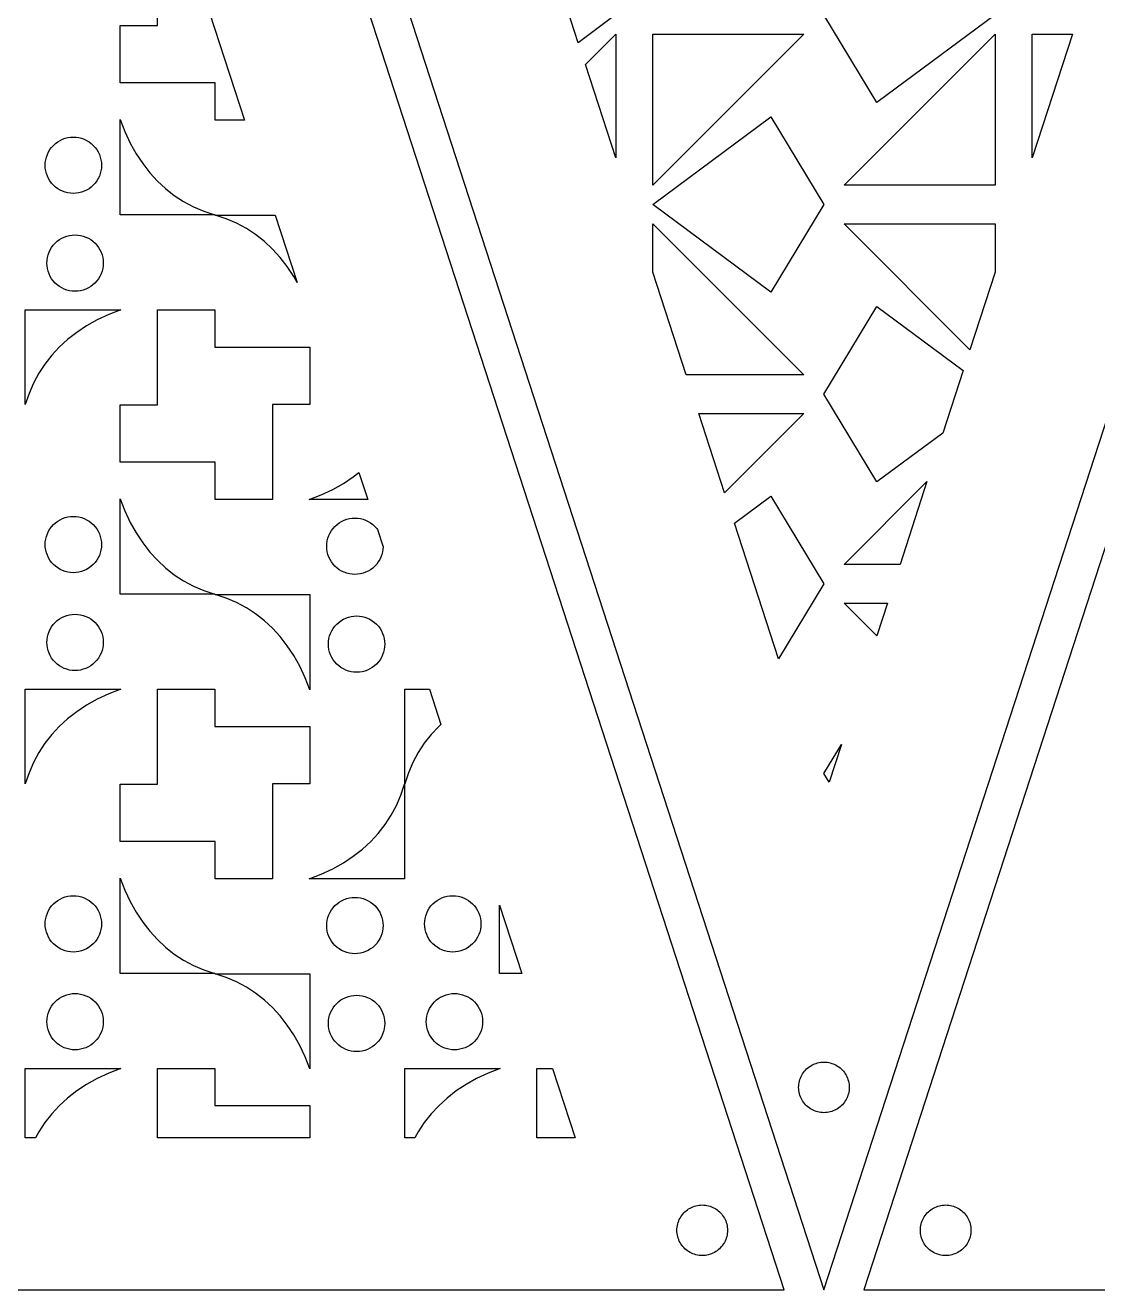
# Model space of a CAD drawing. Header units: metres. Extents: x 20 to 1108, y 20 to 485.
# Drawn here: x 188.2 to 273, y 253.8 to 353.8 of the extents above; entities that cross this region are included whole.
import ezdxf

# ---------------------------------------------------------------- set-up
doc = ezdxf.new("R2010")
doc.units = ezdxf.units.M

msp = doc.modelspace()

# ---------------------------------------------------------------- linework, layer by layer
for p, q in [((248.154, 253.826), (173.154, 484.652)), ((176.309, 484.652), (251.309, 253.826)), ((251.309, 253.826), (326.309, 484.652)), ((329.463, 484.652), (254.463, 253.826)), ((198.598, 353.823), (198.598, 361.323)), ((200.609, 361.323), (205.481, 346.329)), ((231.879, 352.456), (229.999, 358.244)), ((234.839, 354.652), (231.879, 352.456)), ((255.499, 347.722), (251.312, 354.652)), ((264.839, 354.652), (255.499, 347.722)), ((195.657, 349.27), (195.657, 353.823)), ((195.657, 353.823), (198.598, 353.823)), ((232.443, 350.724), (234.841, 353.122)), ((234.841, 353.122), (234.841, 343.342)), ((237.777, 353.127), (249.72, 353.127)), ((249.72, 353.127), (237.777, 341.183)), ((237.777, 341.183), (237.777, 353.127)), ((252.898, 341.178), (264.841, 353.122)), ((264.841, 353.122), (264.841, 341.178)), ((267.777, 353.127), (270.956, 353.127)), ((270.956, 353.127), (267.777, 343.342)), ((267.777, 343.342), (267.777, 353.127)), ((234.841, 343.342), (232.443, 350.724)), ((203.157, 349.27), (195.657, 349.27)), ((203.157, 346.329), (203.157, 349.27)), ((195.657, 338.829), (195.657, 346.369)), ((195.657, 346.369), (196.031, 345.421)), ((205.481, 346.329), (203.157, 346.329)), ((237.779, 339.652), (247.118, 346.583)), ((247.118, 346.583), (251.305, 339.652)), ((196.031, 345.421), (196.455, 344.519)), ((190.103, 344.001), (190.233, 344.177)), ((190.233, 344.177), (190.38, 344.338)), ((190.38, 344.338), (190.541, 344.485)), ((190.541, 344.485), (190.718, 344.615)), ((190.718, 344.615), (190.905, 344.728)), ((190.905, 344.728), (191.103, 344.821)), ((191.103, 344.821), (191.309, 344.896)), ((191.309, 344.896), (191.521, 344.948)), ((191.521, 344.948), (191.736, 344.981)), ((191.736, 344.981), (191.955, 344.99)), ((191.955, 344.99), (192.174, 344.98)), ((192.174, 344.98), (192.39, 344.948)), ((192.39, 344.948), (192.602, 344.896)), ((192.602, 344.896), (192.807, 344.821)), ((192.807, 344.821), (193.005, 344.728)), ((193.005, 344.728), (193.193, 344.615)), ((193.193, 344.615), (193.368, 344.485)), ((193.368, 344.485), (193.53, 344.338)), ((193.53, 344.338), (193.677, 344.177)), ((193.677, 344.177), (193.808, 344.001)), ((196.455, 344.519), (196.924, 343.677)), ((189.738, 342.982), (189.771, 343.198)), ((189.771, 343.198), (189.823, 343.41)), ((189.823, 343.41), (189.898, 343.615)), ((189.898, 343.615), (189.99, 343.814)), ((189.99, 343.814), (190.103, 344.001)), ((193.808, 344.001), (193.919, 343.814)), ((193.919, 343.814), (194.013, 343.615)), ((194.013, 343.615), (194.087, 343.41)), ((194.087, 343.41), (194.14, 343.197)), ((194.14, 343.197), (194.172, 342.982)), ((196.924, 343.677), (197.438, 342.895)), ((189.728, 342.764), (189.738, 342.982)), ((189.737, 342.545), (189.728, 342.764)), ((189.771, 342.329), (189.737, 342.545)), ((189.823, 342.116), (189.771, 342.329)), ((189.898, 341.911), (189.823, 342.116)), ((194.087, 342.116), (194.013, 341.91)), ((194.14, 342.328), (194.087, 342.116)), ((194.172, 342.545), (194.14, 342.328)), ((194.172, 342.982), (194.182, 342.764)), ((194.182, 342.764), (194.172, 342.545)), ((197.438, 342.895), (197.996, 342.174)), ((197.996, 342.174), (198.599, 341.515)), ((189.99, 341.713), (189.898, 341.911)), ((190.103, 341.526), (189.99, 341.713)), ((190.233, 341.351), (190.103, 341.526)), ((190.38, 341.189), (190.233, 341.351)), ((190.541, 341.041), (190.38, 341.189)), ((190.718, 340.911), (190.541, 341.041)), ((193.368, 341.041), (193.193, 340.911)), ((193.53, 341.188), (193.368, 341.041)), ((193.677, 341.351), (193.53, 341.188)), ((193.807, 341.526), (193.677, 341.351)), ((193.919, 341.713), (193.807, 341.526)), ((194.013, 341.91), (193.919, 341.713)), ((198.599, 341.515), (199.246, 340.914)), ((264.841, 341.178), (252.898, 341.178)), ((190.905, 340.799), (190.718, 340.911)), ((191.103, 340.705), (190.905, 340.799)), ((191.309, 340.632), (191.103, 340.705)), ((191.52, 340.578), (191.309, 340.632)), ((191.736, 340.547), (191.52, 340.578)), ((191.955, 340.536), (191.736, 340.547)), ((192.173, 340.547), (191.955, 340.536)), ((192.389, 340.578), (192.173, 340.547)), ((192.602, 340.632), (192.389, 340.578)), ((192.807, 340.705), (192.602, 340.632)), ((193.005, 340.799), (192.807, 340.705)), ((193.193, 340.911), (193.005, 340.799)), ((199.246, 340.914), (199.939, 340.375)), ((199.939, 340.375), (200.675, 339.896)), ((200.675, 339.896), (201.456, 339.479)), ((201.456, 339.479), (202.282, 339.12)), ((202.282, 339.12), (203.137, 338.829)), ((247.118, 332.722), (237.779, 339.652)), ((251.305, 339.652), (247.118, 332.722)), ((203.137, 338.829), (195.657, 338.829)), ((204.026, 338.532), (203.172, 338.823)), ((203.172, 338.823), (207.92, 338.823)), ((204.853, 338.174), (204.026, 338.532)), ((205.634, 337.757), (204.853, 338.174)), ((207.92, 338.823), (209.649, 333.501)), ((237.777, 334.308), (237.777, 338.122)), ((237.777, 338.122), (249.72, 326.178)), ((252.898, 338.127), (264.841, 338.127)), ((262.849, 328.176), (252.898, 338.127)), ((264.841, 338.127), (264.841, 334.308)), ((191.041, 336.99), (191.239, 337.083)), ((191.239, 337.083), (191.444, 337.157)), ((191.444, 337.157), (191.657, 337.21)), ((191.657, 337.21), (191.873, 337.243)), ((191.873, 337.243), (192.092, 337.253)), ((192.092, 337.253), (192.31, 337.242)), ((192.31, 337.242), (192.526, 337.21)), ((192.526, 337.21), (192.738, 337.157)), ((192.738, 337.157), (192.943, 337.083)), ((192.943, 337.083), (193.142, 336.99)), ((206.37, 337.277), (205.634, 337.757)), ((207.063, 336.738), (206.37, 337.277)), ((190.033, 335.878), (190.127, 336.075)), ((190.127, 336.075), (190.239, 336.263)), ((190.239, 336.263), (190.369, 336.44)), ((190.369, 336.44), (190.516, 336.601)), ((190.516, 336.601), (190.679, 336.747)), ((190.679, 336.747), (190.854, 336.878)), ((190.854, 336.878), (191.041, 336.99)), ((193.142, 336.99), (193.329, 336.878)), ((193.329, 336.878), (193.505, 336.747)), ((193.505, 336.747), (193.667, 336.601)), ((193.667, 336.601), (193.814, 336.44)), ((193.814, 336.44), (193.943, 336.263)), ((193.943, 336.263), (194.056, 336.075)), ((194.056, 336.075), (194.15, 335.878)), ((207.71, 336.138), (207.063, 336.738)), ((208.313, 335.479), (207.71, 336.138)), ((189.864, 335.026), (189.875, 335.244)), ((189.875, 334.808), (189.864, 335.026)), ((189.875, 335.244), (189.906, 335.461)), ((189.906, 335.461), (189.96, 335.672)), ((189.96, 335.672), (190.033, 335.878)), ((194.15, 335.878), (194.224, 335.672)), ((194.224, 335.672), (194.276, 335.46)), ((194.276, 335.46), (194.309, 335.244)), ((194.318, 335.026), (194.308, 334.807)), ((194.309, 335.244), (194.318, 335.026)), ((208.871, 334.758), (208.313, 335.479)), ((189.906, 334.592), (189.875, 334.808)), ((189.96, 334.379), (189.906, 334.592)), ((190.033, 334.174), (189.96, 334.379)), ((190.127, 333.976), (190.033, 334.174)), ((194.15, 334.173), (194.056, 333.976)), ((194.224, 334.379), (194.15, 334.173)), ((194.276, 334.591), (194.224, 334.379)), ((194.308, 334.807), (194.276, 334.591)), ((209.385, 333.976), (208.871, 334.758)), ((240.418, 326.178), (237.777, 334.308)), ((264.841, 334.308), (262.849, 328.176)), ((190.239, 333.788), (190.127, 333.976)), ((190.369, 333.612), (190.239, 333.788)), ((190.516, 333.45), (190.369, 333.612)), ((190.679, 333.304), (190.516, 333.45)), ((190.854, 333.174), (190.679, 333.304)), ((191.041, 333.062), (190.854, 333.174)), ((191.239, 332.968), (191.041, 333.062)), ((193.142, 333.062), (192.943, 332.968)), ((193.329, 333.174), (193.142, 333.062)), ((193.505, 333.304), (193.329, 333.174)), ((193.666, 333.45), (193.505, 333.304)), ((193.814, 333.612), (193.666, 333.45)), ((193.943, 333.787), (193.814, 333.612)), ((194.056, 333.976), (193.943, 333.787)), ((209.649, 333.501), (209.385, 333.976)), ((191.444, 332.894), (191.239, 332.968)), ((191.656, 332.841), (191.444, 332.894)), ((191.873, 332.809), (191.656, 332.841)), ((192.092, 332.799), (191.873, 332.809)), ((192.31, 332.809), (192.092, 332.799)), ((192.525, 332.841), (192.31, 332.809)), ((192.738, 332.894), (192.525, 332.841)), ((192.943, 332.968), (192.738, 332.894)), ((188.157, 331.323), (195.697, 331.323)), ((188.157, 323.844), (188.157, 331.323)), ((195.697, 331.323), (194.749, 330.949)), ((198.598, 323.823), (198.598, 331.323)), ((198.598, 331.323), (203.151, 331.323)), ((203.151, 331.323), (203.151, 328.383)), ((251.312, 324.652), (255.499, 331.583)), ((255.499, 331.583), (262.314, 326.527)), ((193.005, 330.057), (192.223, 329.543)), ((193.847, 330.526), (193.005, 330.057)), ((194.749, 330.949), (193.847, 330.526)), ((192.223, 329.543), (191.502, 328.984)), ((190.843, 328.382), (190.242, 327.734)), ((191.502, 328.984), (190.843, 328.382)), ((203.151, 328.383), (210.651, 328.383)), ((210.651, 328.383), (210.651, 323.829)), ((189.703, 327.042), (189.224, 326.306)), ((190.242, 327.734), (189.703, 327.042)), ((189.224, 326.306), (188.807, 325.525)), ((249.72, 326.178), (240.418, 326.178)), ((262.314, 326.527), (260.708, 321.586)), ((188.807, 325.525), (188.448, 324.698)), ((188.448, 324.698), (188.157, 323.844)), ((255.499, 317.722), (251.312, 324.652)), ((195.657, 319.27), (195.657, 323.823)), ((195.657, 323.823), (198.598, 323.823)), ((210.651, 323.829), (207.711, 323.829)), ((207.711, 323.829), (207.711, 316.329)), ((241.409, 323.127), (249.72, 323.127)), ((243.447, 316.855), (241.409, 323.127)), ((249.72, 323.127), (243.447, 316.855)), ((260.708, 321.586), (255.499, 317.722)), ((203.157, 319.27), (195.657, 319.27)), ((203.157, 316.329), (203.157, 319.27)), ((213.304, 317.596), (214.086, 318.109)), ((214.086, 318.109), (214.536, 318.459)), ((214.536, 318.459), (215.229, 316.329)), ((211.56, 316.703), (212.462, 317.127)), ((212.462, 317.127), (213.304, 317.596)), ((252.898, 311.178), (259.457, 317.738)), ((259.457, 317.738), (257.326, 311.178)), ((195.657, 308.829), (195.657, 316.369)), ((195.657, 316.369), (196.031, 315.421)), ((207.711, 316.329), (203.157, 316.329)), ((210.611, 316.329), (211.56, 316.703)), ((215.229, 316.329), (210.611, 316.329)), ((244.232, 314.442), (247.118, 316.583)), ((247.118, 316.583), (251.305, 309.652)), ((196.031, 315.421), (196.455, 314.519)), ((190.103, 314.001), (190.233, 314.177)), ((190.233, 314.177), (190.38, 314.338)), ((190.38, 314.338), (190.541, 314.485)), ((190.541, 314.485), (190.718, 314.615)), ((190.718, 314.615), (190.905, 314.728)), ((190.905, 314.728), (191.103, 314.821)), ((191.103, 314.821), (191.309, 314.896)), ((191.309, 314.896), (191.521, 314.948)), ((191.521, 314.948), (191.736, 314.981)), ((191.736, 314.981), (191.955, 314.99)), ((191.955, 314.99), (192.174, 314.98)), ((192.174, 314.98), (192.39, 314.948)), ((192.39, 314.948), (192.602, 314.896)), ((192.602, 314.896), (192.807, 314.821)), ((192.807, 314.821), (193.005, 314.728)), ((193.005, 314.728), (193.193, 314.615)), ((193.193, 314.615), (193.368, 314.485)), ((193.368, 314.485), (193.53, 314.338)), ((193.53, 314.338), (193.677, 314.177)), ((193.677, 314.177), (193.808, 314.001)), ((196.455, 314.519), (196.924, 313.677)), ((212.365, 313.864), (212.495, 314.04)), ((212.495, 314.04), (212.642, 314.202)), ((212.642, 314.202), (212.804, 314.349)), ((212.804, 314.349), (212.98, 314.479)), ((212.98, 314.479), (213.167, 314.591)), ((213.167, 314.591), (213.365, 314.685)), ((213.365, 314.685), (213.57, 314.759)), ((213.57, 314.759), (213.783, 314.812)), ((213.783, 314.812), (213.999, 314.844)), ((213.999, 314.844), (214.217, 314.854)), ((214.217, 314.854), (214.436, 314.844)), ((214.436, 314.844), (214.652, 314.812)), ((214.652, 314.812), (214.864, 314.759)), ((214.864, 314.759), (215.069, 314.685)), ((215.069, 314.685), (215.268, 314.591)), ((215.268, 314.591), (215.455, 314.479)), ((215.455, 314.479), (215.63, 314.349)), ((215.63, 314.349), (215.793, 314.202)), ((215.793, 314.202), (215.94, 314.04)), ((215.94, 314.04), (215.998, 313.961)), ((247.717, 303.712), (244.232, 314.442)), ((189.738, 312.982), (189.771, 313.198)), ((189.771, 313.198), (189.823, 313.41)), ((189.823, 313.41), (189.898, 313.615)), ((189.898, 313.615), (189.99, 313.814)), ((189.99, 313.814), (190.103, 314.001)), ((193.808, 314.001), (193.919, 313.814)), ((193.919, 313.814), (194.013, 313.615)), ((194.013, 313.615), (194.087, 313.41)), ((194.087, 313.41), (194.14, 313.197)), ((194.14, 313.197), (194.172, 312.982)), ((196.924, 313.677), (197.438, 312.895)), ((212.001, 312.846), (212.032, 313.062)), ((212.032, 313.062), (212.085, 313.274)), ((212.085, 313.274), (212.159, 313.479)), ((212.159, 313.479), (212.253, 313.677)), ((212.253, 313.677), (212.365, 313.864)), ((215.998, 313.961), (216.442, 312.592)), ((189.728, 312.764), (189.738, 312.982)), ((189.737, 312.545), (189.728, 312.764)), ((189.771, 312.329), (189.737, 312.545)), ((189.823, 312.116), (189.771, 312.329)), ((189.898, 311.911), (189.823, 312.116)), ((194.087, 312.116), (194.013, 311.91)), ((194.14, 312.328), (194.087, 312.116)), ((194.172, 312.545), (194.14, 312.328)), ((194.172, 312.982), (194.182, 312.764)), ((194.182, 312.764), (194.172, 312.545)), ((197.438, 312.895), (197.996, 312.174)), ((197.996, 312.174), (198.599, 311.515)), ((211.99, 312.627), (212.001, 312.846)), ((212, 312.408), (211.99, 312.627)), ((212.032, 312.193), (212, 312.408)), ((212.085, 311.981), (212.032, 312.193)), ((216.401, 312.192), (216.349, 311.981)), ((216.434, 312.408), (216.401, 312.192)), ((216.442, 312.592), (216.434, 312.408)), ((189.99, 311.713), (189.898, 311.911)), ((190.103, 311.526), (189.99, 311.713)), ((190.233, 311.351), (190.103, 311.526)), ((190.38, 311.189), (190.233, 311.351)), ((190.541, 311.041), (190.38, 311.189)), ((190.718, 310.911), (190.541, 311.041)), ((193.368, 311.041), (193.193, 310.911)), ((193.53, 311.188), (193.368, 311.041)), ((193.677, 311.351), (193.53, 311.188)), ((193.807, 311.526), (193.677, 311.351)), ((193.919, 311.713), (193.807, 311.526)), ((194.013, 311.91), (193.919, 311.713)), ((198.599, 311.515), (199.246, 310.914)), ((212.159, 311.775), (212.085, 311.981)), ((212.253, 311.577), (212.159, 311.775)), ((212.365, 311.39), (212.253, 311.577)), ((212.495, 311.213), (212.365, 311.39)), ((212.642, 311.052), (212.495, 311.213)), ((212.804, 310.905), (212.642, 311.052)), ((215.792, 311.052), (215.63, 310.905)), ((215.94, 311.213), (215.792, 311.052)), ((216.069, 311.39), (215.94, 311.213)), ((216.182, 311.577), (216.069, 311.39)), ((216.275, 311.775), (216.182, 311.577)), ((216.349, 311.981), (216.275, 311.775)), ((257.326, 311.178), (252.898, 311.178)), ((190.905, 310.799), (190.718, 310.911)), ((191.103, 310.705), (190.905, 310.799)), ((191.309, 310.632), (191.103, 310.705)), ((191.52, 310.578), (191.309, 310.632)), ((191.736, 310.547), (191.52, 310.578)), ((191.955, 310.536), (191.736, 310.547)), ((192.173, 310.547), (191.955, 310.536)), ((192.389, 310.578), (192.173, 310.547)), ((192.602, 310.632), (192.389, 310.578)), ((192.807, 310.705), (192.602, 310.632)), ((193.005, 310.799), (192.807, 310.705)), ((193.193, 310.911), (193.005, 310.799)), ((199.246, 310.914), (199.939, 310.375)), ((199.939, 310.375), (200.675, 309.896)), ((212.98, 310.775), (212.804, 310.905)), ((213.167, 310.662), (212.98, 310.775)), ((213.365, 310.569), (213.167, 310.662)), ((213.57, 310.495), (213.365, 310.569)), ((213.782, 310.443), (213.57, 310.495)), ((213.999, 310.41), (213.782, 310.443)), ((214.217, 310.4), (213.999, 310.41)), ((214.436, 310.409), (214.217, 310.4)), ((214.651, 310.443), (214.436, 310.409)), ((214.864, 310.495), (214.651, 310.443)), ((215.069, 310.569), (214.864, 310.495)), ((215.268, 310.662), (215.069, 310.569)), ((215.455, 310.775), (215.268, 310.662)), ((215.63, 310.905), (215.455, 310.775)), ((200.675, 309.896), (201.456, 309.479)), ((201.456, 309.479), (202.282, 309.12)), ((202.282, 309.12), (203.137, 308.829)), ((251.305, 309.652), (247.717, 303.712)), ((203.137, 308.829), (195.657, 308.829)), ((204.026, 308.532), (203.172, 308.823)), ((203.172, 308.823), (210.651, 308.823)), ((204.853, 308.174), (204.026, 308.532)), ((205.634, 307.757), (204.853, 308.174)), ((210.651, 308.823), (210.651, 301.283)), ((252.898, 308.127), (256.335, 308.127)), ((255.491, 305.532), (252.898, 308.127)), ((256.335, 308.127), (255.491, 305.532)), ((191.041, 306.99), (191.239, 307.083)), ((191.239, 307.083), (191.444, 307.157)), ((191.444, 307.157), (191.657, 307.21)), ((191.657, 307.21), (191.873, 307.243)), ((191.873, 307.243), (192.092, 307.253)), ((192.092, 307.253), (192.31, 307.242)), ((192.31, 307.242), (192.526, 307.21)), ((192.526, 307.21), (192.738, 307.157)), ((192.738, 307.157), (192.943, 307.083)), ((192.943, 307.083), (193.142, 306.99)), ((206.37, 307.277), (205.634, 307.757)), ((207.063, 306.738), (206.37, 307.277)), ((213.707, 307.021), (213.92, 307.074)), ((213.92, 307.074), (214.136, 307.106)), ((214.136, 307.106), (214.354, 307.116)), ((214.354, 307.116), (214.572, 307.106)), ((214.572, 307.106), (214.789, 307.074)), ((214.789, 307.074), (215, 307.021)), ((190.033, 305.878), (190.127, 306.075)), ((190.127, 306.075), (190.239, 306.263)), ((190.239, 306.263), (190.369, 306.44)), ((190.369, 306.44), (190.516, 306.601)), ((190.516, 306.601), (190.679, 306.747)), ((190.679, 306.747), (190.854, 306.878)), ((190.854, 306.878), (191.041, 306.99)), ((193.142, 306.99), (193.329, 306.878)), ((193.329, 306.878), (193.505, 306.747)), ((193.505, 306.747), (193.667, 306.601)), ((193.667, 306.601), (193.814, 306.44)), ((193.814, 306.44), (193.943, 306.263)), ((193.943, 306.263), (194.056, 306.075)), ((194.056, 306.075), (194.15, 305.878)), ((207.71, 306.138), (207.063, 306.738)), ((208.313, 305.479), (207.71, 306.138)), ((212.39, 305.94), (212.501, 306.126)), ((212.501, 306.126), (212.632, 306.302)), ((212.632, 306.302), (212.778, 306.464)), ((212.778, 306.464), (212.941, 306.611)), ((212.941, 306.611), (213.115, 306.741)), ((213.115, 306.741), (213.304, 306.854)), ((213.304, 306.854), (213.502, 306.947)), ((213.502, 306.947), (213.707, 307.021)), ((215, 307.021), (215.206, 306.947)), ((215.206, 306.947), (215.403, 306.854)), ((215.403, 306.854), (215.591, 306.741)), ((215.591, 306.741), (215.768, 306.611)), ((215.768, 306.611), (215.929, 306.464)), ((215.929, 306.464), (216.075, 306.302)), ((216.075, 306.302), (216.206, 306.126)), ((216.206, 306.126), (216.318, 305.94)), ((189.864, 305.026), (189.875, 305.244)), ((189.875, 304.808), (189.864, 305.026)), ((189.875, 305.244), (189.906, 305.461)), ((189.906, 305.461), (189.96, 305.672)), ((189.96, 305.672), (190.033, 305.878)), ((194.15, 305.878), (194.224, 305.672)), ((194.224, 305.672), (194.276, 305.46)), ((194.276, 305.46), (194.309, 305.244)), ((194.318, 305.026), (194.308, 304.807)), ((194.309, 305.244), (194.318, 305.026)), ((208.871, 304.758), (208.313, 305.479)), ((212.127, 304.889), (212.137, 305.108)), ((212.137, 305.108), (212.169, 305.324)), ((212.169, 305.324), (212.222, 305.536)), ((212.222, 305.536), (212.296, 305.741)), ((212.296, 305.741), (212.39, 305.94)), ((216.318, 305.94), (216.411, 305.741)), ((216.411, 305.741), (216.485, 305.536)), ((216.485, 305.536), (216.538, 305.323)), ((216.538, 305.323), (216.571, 305.108)), ((216.571, 305.108), (216.581, 304.889)), ((189.906, 304.592), (189.875, 304.808)), ((189.96, 304.379), (189.906, 304.592)), ((190.033, 304.174), (189.96, 304.379)), ((190.127, 303.976), (190.033, 304.174)), ((194.15, 304.173), (194.056, 303.976)), ((194.224, 304.379), (194.15, 304.173)), ((194.276, 304.591), (194.224, 304.379)), ((194.308, 304.807), (194.276, 304.591)), ((209.385, 303.976), (208.871, 304.758)), ((212.137, 304.671), (212.127, 304.889)), ((212.169, 304.455), (212.137, 304.671)), ((212.222, 304.242), (212.169, 304.455)), ((212.296, 304.037), (212.222, 304.242)), ((212.39, 303.839), (212.296, 304.037)), ((216.411, 304.036), (216.318, 303.839)), ((216.485, 304.242), (216.411, 304.036)), ((216.538, 304.454), (216.485, 304.242)), ((216.57, 304.671), (216.538, 304.454)), ((216.581, 304.889), (216.57, 304.671)), ((190.239, 303.788), (190.127, 303.976)), ((190.369, 303.612), (190.239, 303.788)), ((190.516, 303.45), (190.369, 303.612)), ((190.679, 303.304), (190.516, 303.45)), ((190.854, 303.174), (190.679, 303.304)), ((191.041, 303.062), (190.854, 303.174)), ((191.239, 302.968), (191.041, 303.062)), ((193.142, 303.062), (192.943, 302.968)), ((193.329, 303.174), (193.142, 303.062)), ((193.505, 303.304), (193.329, 303.174)), ((193.666, 303.45), (193.505, 303.304)), ((193.814, 303.612), (193.666, 303.45)), ((193.943, 303.787), (193.814, 303.612)), ((194.056, 303.976), (193.943, 303.787)), ((209.854, 303.134), (209.385, 303.976)), ((210.277, 302.232), (209.854, 303.134)), ((212.501, 303.651), (212.39, 303.839)), ((212.632, 303.476), (212.501, 303.651)), ((212.778, 303.315), (212.632, 303.476)), ((212.941, 303.167), (212.778, 303.315)), ((213.115, 303.037), (212.941, 303.167)), ((213.304, 302.925), (213.115, 303.037)), ((215.591, 303.037), (215.403, 302.925)), ((215.768, 303.167), (215.591, 303.037)), ((215.929, 303.314), (215.768, 303.167)), ((216.075, 303.476), (215.929, 303.314)), ((216.206, 303.651), (216.075, 303.476)), ((216.318, 303.839), (216.206, 303.651)), ((191.444, 302.894), (191.239, 302.968)), ((191.656, 302.841), (191.444, 302.894)), ((191.873, 302.809), (191.656, 302.841)), ((192.092, 302.799), (191.873, 302.809)), ((192.31, 302.809), (192.092, 302.799)), ((192.525, 302.841), (192.31, 302.809)), ((192.738, 302.894), (192.525, 302.841)), ((192.943, 302.968), (192.738, 302.894)), ((210.651, 301.283), (210.277, 302.232)), ((213.502, 302.831), (213.304, 302.925)), ((213.707, 302.757), (213.502, 302.831)), ((213.919, 302.704), (213.707, 302.757)), ((214.135, 302.673), (213.919, 302.704)), ((214.354, 302.662), (214.135, 302.673)), ((214.572, 302.672), (214.354, 302.662)), ((214.788, 302.704), (214.572, 302.672)), ((215, 302.757), (214.788, 302.704)), ((215.206, 302.831), (215, 302.757)), ((215.403, 302.925), (215.206, 302.831)), ((188.157, 301.323), (195.697, 301.323)), ((188.157, 293.844), (188.157, 301.323)), ((195.697, 301.323), (194.749, 300.949)), ((198.598, 293.823), (198.598, 301.323)), ((198.598, 301.323), (203.151, 301.323)), ((203.151, 301.323), (203.151, 298.383)), ((218.157, 301.323), (220.105, 301.323)), ((218.157, 293.844), (218.157, 301.323)), ((220.105, 301.323), (221.01, 298.535)), ((193.005, 300.057), (192.223, 299.543)), ((193.847, 300.526), (193.005, 300.057)), ((194.749, 300.949), (193.847, 300.526)), ((192.223, 299.543), (191.502, 298.984)), ((190.843, 298.382), (190.242, 297.734)), ((191.502, 298.984), (190.843, 298.382)), ((203.151, 298.383), (210.651, 298.383)), ((210.651, 298.383), (210.651, 293.829)), ((220.843, 298.382), (220.242, 297.734)), ((221.01, 298.535), (220.843, 298.382)), ((189.703, 297.042), (189.224, 296.306)), ((190.242, 297.734), (189.703, 297.042)), ((219.703, 297.042), (219.224, 296.306)), ((220.242, 297.734), (219.703, 297.042)), ((189.224, 296.306), (188.807, 295.525)), ((219.224, 296.306), (218.807, 295.525)), ((251.312, 294.652), (252.706, 296.96)), ((252.706, 296.96), (251.731, 293.958)), ((188.807, 295.525), (188.448, 294.698)), ((218.807, 295.525), (218.448, 294.698)), ((188.448, 294.698), (188.157, 293.844)), ((218.448, 294.698), (218.157, 293.844)), ((251.731, 293.958), (251.312, 294.652)), ((195.657, 289.27), (195.657, 293.823)), ((195.657, 293.823), (198.598, 293.823)), ((210.651, 293.829), (207.711, 293.829)), ((207.711, 293.829), (207.711, 286.329)), ((217.86, 292.954), (218.151, 293.809)), ((218.151, 293.809), (218.151, 286.329)), ((217.085, 291.347), (217.502, 292.128)), ((217.502, 292.128), (217.86, 292.954)), ((216.606, 290.61), (217.085, 291.347)), ((216.066, 289.918), (216.606, 290.61)), ((203.157, 289.27), (195.657, 289.27)), ((203.157, 286.329), (203.157, 289.27)), ((214.807, 288.668), (215.466, 289.271)), ((215.466, 289.271), (216.066, 289.918)), ((213.304, 287.596), (214.086, 288.109)), ((214.086, 288.109), (214.807, 288.668)), ((211.56, 286.703), (212.462, 287.127)), ((212.462, 287.127), (213.304, 287.596)), ((195.657, 278.829), (195.657, 286.369)), ((195.657, 286.369), (196.031, 285.421)), ((207.711, 286.329), (203.157, 286.329)), ((210.611, 286.329), (211.56, 286.703)), ((218.151, 286.329), (210.611, 286.329)), ((196.031, 285.421), (196.455, 284.519)), ((190.103, 284.001), (190.233, 284.177)), ((190.233, 284.177), (190.38, 284.338)), ((190.38, 284.338), (190.541, 284.485)), ((190.541, 284.485), (190.718, 284.615)), ((190.718, 284.615), (190.905, 284.728)), ((190.905, 284.728), (191.103, 284.821)), ((191.103, 284.821), (191.309, 284.896)), ((191.309, 284.896), (191.521, 284.948)), ((191.521, 284.948), (191.736, 284.981)), ((191.736, 284.981), (191.955, 284.99)), ((191.955, 284.99), (192.174, 284.98)), ((192.174, 284.98), (192.39, 284.948)), ((192.39, 284.948), (192.602, 284.896)), ((192.602, 284.896), (192.807, 284.821)), ((192.807, 284.821), (193.005, 284.728)), ((193.005, 284.728), (193.193, 284.615)), ((193.193, 284.615), (193.368, 284.485)), ((193.368, 284.485), (193.53, 284.338)), ((193.53, 284.338), (193.677, 284.177)), ((193.677, 284.177), (193.808, 284.001)), ((196.455, 284.519), (196.924, 283.677)), ((212.365, 283.864), (212.495, 284.04)), ((212.495, 284.04), (212.642, 284.202)), ((212.642, 284.202), (212.804, 284.349)), ((212.804, 284.349), (212.98, 284.479)), ((212.98, 284.479), (213.167, 284.591)), ((213.167, 284.591), (213.365, 284.685)), ((213.365, 284.685), (213.57, 284.759)), ((213.57, 284.759), (213.783, 284.812)), ((213.783, 284.812), (213.999, 284.844)), ((213.999, 284.844), (214.217, 284.854)), ((214.217, 284.854), (214.436, 284.844)), ((214.436, 284.844), (214.652, 284.812)), ((214.652, 284.812), (214.864, 284.759)), ((214.864, 284.759), (215.069, 284.685)), ((215.069, 284.685), (215.268, 284.591)), ((215.268, 284.591), (215.455, 284.479)), ((215.455, 284.479), (215.63, 284.349)), ((215.63, 284.349), (215.793, 284.202)), ((215.793, 284.202), (215.94, 284.04)), ((215.94, 284.04), (216.069, 283.864)), ((220.103, 284.001), (220.233, 284.177)), ((220.233, 284.177), (220.38, 284.338)), ((220.38, 284.338), (220.541, 284.485)), ((220.541, 284.485), (220.718, 284.615)), ((220.718, 284.615), (220.905, 284.728)), ((220.905, 284.728), (221.103, 284.821)), ((221.103, 284.821), (221.309, 284.896)), ((221.309, 284.896), (221.521, 284.948)), ((221.521, 284.948), (221.736, 284.981)), ((221.736, 284.981), (221.955, 284.99)), ((221.955, 284.99), (222.174, 284.98)), ((222.174, 284.98), (222.39, 284.948)), ((222.39, 284.948), (222.602, 284.896)), ((222.602, 284.896), (222.807, 284.821)), ((222.807, 284.821), (223.005, 284.728)), ((223.005, 284.728), (223.193, 284.615)), ((223.193, 284.615), (223.368, 284.485)), ((223.368, 284.485), (223.53, 284.338)), ((223.53, 284.338), (223.677, 284.177)), ((223.677, 284.177), (223.808, 284.001)), ((225.657, 278.829), (225.657, 284.232)), ((225.657, 284.232), (227.413, 278.829)), ((189.738, 282.982), (189.771, 283.198)), ((189.771, 283.198), (189.823, 283.41)), ((189.823, 283.41), (189.898, 283.615)), ((189.898, 283.615), (189.99, 283.814)), ((189.99, 283.814), (190.103, 284.001)), ((193.808, 284.001), (193.919, 283.814)), ((193.919, 283.814), (194.013, 283.615)), ((194.013, 283.615), (194.087, 283.41)), ((194.087, 283.41), (194.14, 283.197)), ((194.14, 283.197), (194.172, 282.982)), ((196.924, 283.677), (197.438, 282.895)), ((212.001, 282.846), (212.032, 283.062)), ((212.032, 283.062), (212.085, 283.274)), ((212.085, 283.274), (212.159, 283.479)), ((212.159, 283.479), (212.253, 283.677)), ((212.253, 283.677), (212.365, 283.864)), ((216.069, 283.864), (216.182, 283.677)), ((216.182, 283.677), (216.275, 283.479)), ((216.275, 283.479), (216.349, 283.274)), ((216.349, 283.274), (216.402, 283.061)), ((216.402, 283.061), (216.434, 282.845)), ((219.738, 282.982), (219.771, 283.198)), ((219.771, 283.198), (219.823, 283.41)), ((219.823, 283.41), (219.898, 283.615)), ((219.898, 283.615), (219.99, 283.814)), ((219.99, 283.814), (220.103, 284.001)), ((223.808, 284.001), (223.919, 283.814)), ((223.919, 283.814), (224.013, 283.615)), ((224.013, 283.615), (224.087, 283.41)), ((224.087, 283.41), (224.14, 283.197)), ((224.14, 283.197), (224.172, 282.982)), ((189.728, 282.764), (189.738, 282.982)), ((189.737, 282.545), (189.728, 282.764)), ((189.771, 282.329), (189.737, 282.545)), ((189.823, 282.116), (189.771, 282.329)), ((189.898, 281.911), (189.823, 282.116)), ((194.087, 282.116), (194.013, 281.91)), ((194.14, 282.328), (194.087, 282.116)), ((194.172, 282.545), (194.14, 282.328)), ((194.172, 282.982), (194.182, 282.764)), ((194.182, 282.764), (194.172, 282.545)), ((197.438, 282.895), (197.996, 282.174)), ((197.996, 282.174), (198.599, 281.515)), ((211.99, 282.627), (212.001, 282.846)), ((212, 282.408), (211.99, 282.627)), ((212.032, 282.193), (212, 282.408)), ((212.085, 281.981), (212.032, 282.193)), ((216.401, 282.192), (216.349, 281.981)), ((216.434, 282.408), (216.401, 282.192)), ((216.434, 282.845), (216.444, 282.627)), ((216.444, 282.627), (216.434, 282.408)), ((219.728, 282.764), (219.738, 282.982)), ((219.737, 282.545), (219.728, 282.764)), ((219.771, 282.329), (219.737, 282.545)), ((219.823, 282.116), (219.771, 282.329)), ((219.898, 281.911), (219.823, 282.116)), ((224.087, 282.116), (224.013, 281.91)), ((224.14, 282.328), (224.087, 282.116)), ((224.172, 282.545), (224.14, 282.328)), ((224.172, 282.982), (224.182, 282.764)), ((224.182, 282.764), (224.172, 282.545)), ((189.99, 281.713), (189.898, 281.911)), ((190.103, 281.526), (189.99, 281.713)), ((190.233, 281.351), (190.103, 281.526)), ((190.38, 281.189), (190.233, 281.351)), ((190.541, 281.041), (190.38, 281.189)), ((190.718, 280.911), (190.541, 281.041)), ((193.368, 281.041), (193.193, 280.911)), ((193.53, 281.188), (193.368, 281.041)), ((193.677, 281.351), (193.53, 281.188)), ((193.807, 281.526), (193.677, 281.351)), ((193.919, 281.713), (193.807, 281.526)), ((194.013, 281.91), (193.919, 281.713)), ((198.599, 281.515), (199.246, 280.914)), ((212.159, 281.775), (212.085, 281.981)), ((212.253, 281.577), (212.159, 281.775)), ((212.365, 281.39), (212.253, 281.577)), ((212.495, 281.213), (212.365, 281.39)), ((212.642, 281.052), (212.495, 281.213)), ((212.804, 280.905), (212.642, 281.052)), ((215.792, 281.052), (215.63, 280.905)), ((215.94, 281.213), (215.792, 281.052)), ((216.069, 281.39), (215.94, 281.213)), ((216.182, 281.577), (216.069, 281.39)), ((216.275, 281.775), (216.182, 281.577)), ((216.349, 281.981), (216.275, 281.775)), ((219.99, 281.713), (219.898, 281.911)), ((220.103, 281.526), (219.99, 281.713)), ((220.233, 281.351), (220.103, 281.526)), ((220.38, 281.189), (220.233, 281.351)), ((220.541, 281.041), (220.38, 281.189)), ((220.718, 280.911), (220.541, 281.041)), ((223.368, 281.041), (223.193, 280.911)), ((223.53, 281.188), (223.368, 281.041)), ((223.677, 281.351), (223.53, 281.188)), ((223.807, 281.526), (223.677, 281.351)), ((223.919, 281.713), (223.807, 281.526)), ((224.013, 281.91), (223.919, 281.713)), ((190.905, 280.799), (190.718, 280.911)), ((191.103, 280.705), (190.905, 280.799)), ((191.309, 280.632), (191.103, 280.705)), ((191.52, 280.578), (191.309, 280.632)), ((191.736, 280.547), (191.52, 280.578)), ((191.955, 280.536), (191.736, 280.547)), ((192.173, 280.547), (191.955, 280.536)), ((192.389, 280.578), (192.173, 280.547)), ((192.602, 280.632), (192.389, 280.578)), ((192.807, 280.705), (192.602, 280.632)), ((193.005, 280.799), (192.807, 280.705)), ((193.193, 280.911), (193.005, 280.799)), ((199.246, 280.914), (199.939, 280.375)), ((199.939, 280.375), (200.675, 279.896)), ((212.98, 280.775), (212.804, 280.905)), ((213.167, 280.662), (212.98, 280.775)), ((213.365, 280.569), (213.167, 280.662)), ((213.57, 280.495), (213.365, 280.569)), ((213.782, 280.443), (213.57, 280.495)), ((213.999, 280.41), (213.782, 280.443)), ((214.217, 280.4), (213.999, 280.41)), ((214.436, 280.409), (214.217, 280.4)), ((214.651, 280.443), (214.436, 280.409)), ((214.864, 280.495), (214.651, 280.443)), ((215.069, 280.569), (214.864, 280.495)), ((215.268, 280.662), (215.069, 280.569)), ((215.455, 280.775), (215.268, 280.662)), ((215.63, 280.905), (215.455, 280.775)), ((220.905, 280.799), (220.718, 280.911)), ((221.103, 280.705), (220.905, 280.799)), ((221.309, 280.632), (221.103, 280.705)), ((221.52, 280.578), (221.309, 280.632)), ((221.736, 280.547), (221.52, 280.578)), ((221.955, 280.536), (221.736, 280.547)), ((222.173, 280.547), (221.955, 280.536)), ((222.389, 280.578), (222.173, 280.547)), ((222.602, 280.632), (222.389, 280.578)), ((222.807, 280.705), (222.602, 280.632)), ((223.005, 280.799), (222.807, 280.705)), ((223.193, 280.911), (223.005, 280.799)), ((200.675, 279.896), (201.456, 279.479)), ((201.456, 279.479), (202.282, 279.12)), ((202.282, 279.12), (203.137, 278.829)), ((203.137, 278.829), (195.657, 278.829)), ((204.026, 278.532), (203.172, 278.823)), ((203.172, 278.823), (210.651, 278.823)), ((204.853, 278.174), (204.026, 278.532)), ((205.634, 277.757), (204.853, 278.174)), ((210.651, 278.823), (210.651, 271.283)), ((227.413, 278.829), (225.657, 278.829)), ((191.041, 276.99), (191.239, 277.083)), ((191.239, 277.083), (191.444, 277.157)), ((191.444, 277.157), (191.657, 277.21)), ((191.657, 277.21), (191.873, 277.243)), ((191.873, 277.243), (192.092, 277.253)), ((192.092, 277.253), (192.31, 277.242)), ((192.31, 277.242), (192.526, 277.21)), ((192.526, 277.21), (192.738, 277.157)), ((192.738, 277.157), (192.943, 277.083)), ((192.943, 277.083), (193.142, 276.99)), ((206.37, 277.277), (205.634, 277.757)), ((207.063, 276.738), (206.37, 277.277)), ((213.502, 276.947), (213.707, 277.021)), ((213.707, 277.021), (213.92, 277.074)), ((213.92, 277.074), (214.136, 277.106)), ((214.136, 277.106), (214.354, 277.116)), ((214.354, 277.116), (214.572, 277.106)), ((214.572, 277.106), (214.789, 277.074)), ((214.789, 277.074), (215, 277.021)), ((215, 277.021), (215.206, 276.947)), ((221.041, 276.99), (221.239, 277.083)), ((221.239, 277.083), (221.444, 277.157)), ((221.444, 277.157), (221.657, 277.21)), ((221.657, 277.21), (221.873, 277.243)), ((221.873, 277.243), (222.092, 277.253)), ((222.092, 277.253), (222.31, 277.242)), ((222.31, 277.242), (222.526, 277.21)), ((222.526, 277.21), (222.738, 277.157)), ((222.738, 277.157), (222.943, 277.083)), ((222.943, 277.083), (223.142, 276.99)), ((190.033, 275.878), (190.127, 276.075)), ((190.127, 276.075), (190.239, 276.263)), ((190.239, 276.263), (190.369, 276.44)), ((190.369, 276.44), (190.516, 276.601)), ((190.516, 276.601), (190.679, 276.747)), ((190.679, 276.747), (190.854, 276.878)), ((190.854, 276.878), (191.041, 276.99)), ((193.142, 276.99), (193.329, 276.878)), ((193.329, 276.878), (193.505, 276.747)), ((193.505, 276.747), (193.667, 276.601)), ((193.667, 276.601), (193.814, 276.44)), ((193.814, 276.44), (193.943, 276.263)), ((193.943, 276.263), (194.056, 276.075)), ((194.056, 276.075), (194.15, 275.878)), ((207.71, 276.138), (207.063, 276.738)), ((208.313, 275.479), (207.71, 276.138)), ((212.39, 275.94), (212.501, 276.126)), ((212.501, 276.126), (212.632, 276.302)), ((212.632, 276.302), (212.778, 276.464)), ((212.778, 276.464), (212.941, 276.611)), ((212.941, 276.611), (213.115, 276.741)), ((213.115, 276.741), (213.304, 276.854)), ((213.304, 276.854), (213.502, 276.947)), ((215.206, 276.947), (215.403, 276.854)), ((215.403, 276.854), (215.591, 276.741)), ((215.591, 276.741), (215.768, 276.611)), ((215.768, 276.611), (215.929, 276.464)), ((215.929, 276.464), (216.075, 276.302)), ((216.075, 276.302), (216.206, 276.126)), ((216.206, 276.126), (216.318, 275.94)), ((220.033, 275.878), (220.127, 276.075)), ((220.127, 276.075), (220.239, 276.263)), ((220.239, 276.263), (220.369, 276.44)), ((220.369, 276.44), (220.516, 276.601)), ((220.516, 276.601), (220.679, 276.747)), ((220.679, 276.747), (220.854, 276.878)), ((220.854, 276.878), (221.041, 276.99)), ((223.142, 276.99), (223.329, 276.878)), ((223.329, 276.878), (223.505, 276.747)), ((223.505, 276.747), (223.667, 276.601)), ((223.667, 276.601), (223.814, 276.44)), ((223.814, 276.44), (223.943, 276.263)), ((223.943, 276.263), (224.056, 276.075)), ((224.056, 276.075), (224.15, 275.878)), ((189.864, 275.026), (189.875, 275.244)), ((189.875, 274.808), (189.864, 275.026)), ((189.875, 275.244), (189.906, 275.461)), ((189.906, 275.461), (189.96, 275.672)), ((189.96, 275.672), (190.033, 275.878)), ((194.15, 275.878), (194.224, 275.672)), ((194.224, 275.672), (194.276, 275.46)), ((194.276, 275.46), (194.309, 275.244)), ((194.318, 275.026), (194.308, 274.807)), ((194.309, 275.244), (194.318, 275.026)), ((208.871, 274.758), (208.313, 275.479)), ((212.127, 274.889), (212.137, 275.108)), ((212.137, 275.108), (212.169, 275.324)), ((212.169, 275.324), (212.222, 275.536)), ((212.222, 275.536), (212.296, 275.741)), ((212.296, 275.741), (212.39, 275.94)), ((216.318, 275.94), (216.411, 275.741)), ((216.411, 275.741), (216.485, 275.536)), ((216.485, 275.536), (216.538, 275.323)), ((216.538, 275.323), (216.571, 275.108)), ((216.571, 275.108), (216.581, 274.889)), ((219.864, 275.026), (219.875, 275.244)), ((219.875, 274.808), (219.864, 275.026)), ((219.875, 275.244), (219.906, 275.461)), ((219.906, 275.461), (219.96, 275.672)), ((219.96, 275.672), (220.033, 275.878)), ((224.15, 275.878), (224.224, 275.672)), ((224.224, 275.672), (224.276, 275.46)), ((224.276, 275.46), (224.309, 275.244)), ((224.318, 275.026), (224.308, 274.807)), ((224.309, 275.244), (224.318, 275.026)), ((189.906, 274.592), (189.875, 274.808)), ((189.96, 274.379), (189.906, 274.592)), ((190.033, 274.174), (189.96, 274.379)), ((190.127, 273.976), (190.033, 274.174)), ((194.15, 274.173), (194.056, 273.976)), ((194.224, 274.379), (194.15, 274.173)), ((194.276, 274.591), (194.224, 274.379)), ((194.308, 274.807), (194.276, 274.591)), ((209.385, 273.976), (208.871, 274.758)), ((212.137, 274.671), (212.127, 274.889)), ((212.169, 274.455), (212.137, 274.671)), ((212.222, 274.242), (212.169, 274.455)), ((212.296, 274.037), (212.222, 274.242)), ((212.39, 273.839), (212.296, 274.037)), ((216.411, 274.036), (216.318, 273.839)), ((216.485, 274.242), (216.411, 274.036)), ((216.538, 274.454), (216.485, 274.242)), ((216.57, 274.671), (216.538, 274.454)), ((216.581, 274.889), (216.57, 274.671)), ((219.906, 274.592), (219.875, 274.808)), ((219.96, 274.379), (219.906, 274.592)), ((220.033, 274.174), (219.96, 274.379)), ((220.127, 273.976), (220.033, 274.174)), ((224.15, 274.173), (224.056, 273.976)), ((224.224, 274.379), (224.15, 274.173)), ((224.276, 274.591), (224.224, 274.379)), ((224.308, 274.807), (224.276, 274.591)), ((190.239, 273.788), (190.127, 273.976)), ((190.369, 273.612), (190.239, 273.788)), ((190.516, 273.45), (190.369, 273.612)), ((190.679, 273.304), (190.516, 273.45)), ((190.854, 273.174), (190.679, 273.304)), ((191.041, 273.062), (190.854, 273.174)), ((191.239, 272.968), (191.041, 273.062)), ((193.142, 273.062), (192.943, 272.968)), ((193.329, 273.174), (193.142, 273.062)), ((193.505, 273.304), (193.329, 273.174)), ((193.666, 273.45), (193.505, 273.304)), ((193.814, 273.612), (193.666, 273.45)), ((193.943, 273.787), (193.814, 273.612)), ((194.056, 273.976), (193.943, 273.787)), ((209.854, 273.134), (209.385, 273.976)), ((210.277, 272.232), (209.854, 273.134)), ((212.501, 273.651), (212.39, 273.839)), ((212.632, 273.476), (212.501, 273.651)), ((212.778, 273.315), (212.632, 273.476)), ((212.941, 273.167), (212.778, 273.315)), ((213.115, 273.037), (212.941, 273.167)), ((213.304, 272.925), (213.115, 273.037)), ((215.591, 273.037), (215.403, 272.925)), ((215.768, 273.167), (215.591, 273.037)), ((215.929, 273.314), (215.768, 273.167)), ((216.075, 273.476), (215.929, 273.314)), ((216.206, 273.651), (216.075, 273.476)), ((216.318, 273.839), (216.206, 273.651)), ((220.239, 273.788), (220.127, 273.976)), ((220.369, 273.612), (220.239, 273.788)), ((220.516, 273.45), (220.369, 273.612)), ((220.679, 273.304), (220.516, 273.45)), ((220.854, 273.174), (220.679, 273.304)), ((221.041, 273.062), (220.854, 273.174)), ((221.239, 272.968), (221.041, 273.062)), ((223.142, 273.062), (222.943, 272.968)), ((223.329, 273.174), (223.142, 273.062)), ((223.505, 273.304), (223.329, 273.174)), ((223.666, 273.45), (223.505, 273.304)), ((223.814, 273.612), (223.666, 273.45)), ((223.943, 273.787), (223.814, 273.612)), ((224.056, 273.976), (223.943, 273.787)), ((191.444, 272.894), (191.239, 272.968)), ((191.656, 272.841), (191.444, 272.894)), ((191.873, 272.809), (191.656, 272.841)), ((192.092, 272.799), (191.873, 272.809)), ((192.31, 272.809), (192.092, 272.799)), ((192.525, 272.841), (192.31, 272.809)), ((192.738, 272.894), (192.525, 272.841)), ((192.943, 272.968), (192.738, 272.894)), ((210.651, 271.283), (210.277, 272.232)), ((213.502, 272.831), (213.304, 272.925)), ((213.707, 272.757), (213.502, 272.831)), ((213.919, 272.704), (213.707, 272.757)), ((214.135, 272.673), (213.919, 272.704)), ((214.354, 272.662), (214.135, 272.673)), ((214.572, 272.672), (214.354, 272.662)), ((214.788, 272.704), (214.572, 272.672)), ((215, 272.757), (214.788, 272.704)), ((215.206, 272.831), (215, 272.757)), ((215.403, 272.925), (215.206, 272.831)), ((221.444, 272.894), (221.239, 272.968)), ((221.656, 272.841), (221.444, 272.894)), ((221.873, 272.809), (221.656, 272.841)), ((222.092, 272.799), (221.873, 272.809)), ((222.31, 272.809), (222.092, 272.799)), ((222.525, 272.841), (222.31, 272.809)), ((222.738, 272.894), (222.525, 272.841)), ((222.943, 272.968), (222.738, 272.894)), ((188.157, 265.826), (188.157, 271.323)), ((188.157, 271.323), (195.697, 271.323)), ((195.697, 271.323), (194.749, 270.949)), ((198.598, 265.826), (198.598, 271.323)), ((198.598, 271.323), (203.151, 271.323)), ((203.151, 271.323), (203.151, 268.383)), ((218.157, 265.826), (218.157, 271.323)), ((218.157, 271.323), (225.697, 271.323)), ((225.697, 271.323), (224.749, 270.949)), ((228.598, 265.826), (228.598, 271.323)), ((228.598, 271.323), (229.852, 271.323)), ((229.852, 271.323), (231.638, 265.826)), ((249.691, 271.001), (249.768, 271.102)), ((249.768, 271.102), (249.851, 271.195)), ((249.851, 271.195), (249.94, 271.284)), ((249.94, 271.284), (250.034, 271.367)), ((250.034, 271.367), (250.133, 271.444)), ((250.133, 271.444), (250.238, 271.515)), ((250.238, 271.515), (250.345, 271.578)), ((250.345, 271.578), (250.457, 271.636)), ((250.457, 271.636), (250.572, 271.686)), ((250.572, 271.686), (250.691, 271.729)), ((250.691, 271.729), (250.812, 271.764)), ((250.812, 271.764), (250.934, 271.79)), ((250.934, 271.79), (251.058, 271.811)), ((251.058, 271.811), (251.183, 271.822)), ((251.183, 271.822), (251.309, 271.826)), ((251.309, 271.826), (251.435, 271.822)), ((251.435, 271.822), (251.56, 271.811)), ((251.56, 271.811), (251.684, 271.79)), ((251.684, 271.79), (251.806, 271.764)), ((251.806, 271.764), (251.927, 271.729)), ((251.927, 271.729), (252.045, 271.686)), ((252.045, 271.686), (252.16, 271.636)), ((252.16, 271.636), (252.273, 271.578)), ((252.273, 271.578), (252.38, 271.515)), ((252.38, 271.515), (252.485, 271.444)), ((252.485, 271.444), (252.583, 271.367)), ((252.583, 271.367), (252.678, 271.284)), ((252.678, 271.284), (252.767, 271.195)), ((252.767, 271.195), (252.85, 271.102)), ((252.85, 271.102), (252.927, 271.001)), ((193.005, 270.057), (192.223, 269.543)), ((193.847, 270.526), (193.005, 270.057)), ((194.749, 270.949), (193.847, 270.526)), ((223.005, 270.057), (222.223, 269.543)), ((223.847, 270.526), (223.005, 270.057)), ((224.749, 270.949), (223.847, 270.526)), ((249.313, 269.951), (249.324, 270.076)), ((249.324, 270.076), (249.344, 270.201)), ((249.344, 270.201), (249.371, 270.323)), ((249.371, 270.323), (249.406, 270.444)), ((249.406, 270.444), (249.449, 270.563)), ((249.449, 270.563), (249.499, 270.678)), ((249.499, 270.678), (249.556, 270.789)), ((249.556, 270.789), (249.62, 270.898)), ((249.62, 270.898), (249.691, 271.001)), ((252.927, 271.001), (252.997, 270.898)), ((252.997, 270.898), (253.062, 270.789)), ((253.062, 270.789), (253.118, 270.678)), ((253.118, 270.678), (253.168, 270.563)), ((253.168, 270.563), (253.211, 270.444)), ((253.211, 270.444), (253.246, 270.323)), ((253.246, 270.323), (253.274, 270.201)), ((253.274, 270.201), (253.293, 270.076)), ((253.293, 270.076), (253.305, 269.951)), ((192.223, 269.543), (191.502, 268.984)), ((222.223, 269.543), (221.502, 268.984)), ((249.309, 269.826), (249.313, 269.951)), ((249.313, 269.7), (249.309, 269.826)), ((249.324, 269.575), (249.313, 269.7)), ((249.344, 269.451), (249.324, 269.575)), ((249.371, 269.328), (249.344, 269.451)), ((249.406, 269.208), (249.371, 269.328)), ((249.449, 269.091), (249.406, 269.208)), ((249.499, 268.975), (249.449, 269.091)), ((253.168, 269.091), (253.118, 268.975)), ((253.211, 269.208), (253.168, 269.091)), ((253.246, 269.328), (253.211, 269.208)), ((253.274, 269.451), (253.246, 269.328)), ((253.293, 269.575), (253.274, 269.451)), ((253.305, 269.7), (253.293, 269.575)), ((253.305, 269.951), (253.309, 269.826)), ((253.309, 269.826), (253.305, 269.7)), ((190.843, 268.382), (190.242, 267.734)), ((191.502, 268.984), (190.843, 268.382)), ((203.151, 268.383), (210.651, 268.383)), ((210.651, 268.383), (210.651, 265.826)), ((220.843, 268.382), (220.242, 267.734)), ((221.502, 268.984), (220.843, 268.382)), ((249.556, 268.862), (249.499, 268.975)), ((249.62, 268.754), (249.556, 268.862)), ((249.691, 268.651), (249.62, 268.754)), ((249.768, 268.552), (249.691, 268.651)), ((249.851, 268.457), (249.768, 268.552)), ((249.94, 268.368), (249.851, 268.457)), ((250.034, 268.285), (249.94, 268.368)), ((250.133, 268.208), (250.034, 268.285)), ((250.238, 268.138), (250.133, 268.208)), ((250.345, 268.073), (250.238, 268.138)), ((250.457, 268.017), (250.345, 268.073)), ((252.273, 268.073), (252.16, 268.017)), ((252.38, 268.138), (252.273, 268.073)), ((252.485, 268.208), (252.38, 268.138)), ((252.583, 268.285), (252.485, 268.208)), ((252.678, 268.368), (252.583, 268.285)), ((252.767, 268.457), (252.678, 268.368)), ((252.85, 268.552), (252.767, 268.457)), ((252.927, 268.651), (252.85, 268.552)), ((252.997, 268.754), (252.927, 268.651)), ((253.062, 268.862), (252.997, 268.754)), ((253.118, 268.975), (253.062, 268.862)), ((189.703, 267.042), (189.224, 266.306)), ((190.242, 267.734), (189.703, 267.042)), ((219.703, 267.042), (219.224, 266.306)), ((220.242, 267.734), (219.703, 267.042)), ((250.572, 267.967), (250.457, 268.017)), ((250.691, 267.925), (250.572, 267.967)), ((250.812, 267.89), (250.691, 267.925)), ((250.934, 267.861), (250.812, 267.89)), ((251.058, 267.843), (250.934, 267.861)), ((251.183, 267.83), (251.058, 267.843)), ((251.309, 267.826), (251.183, 267.83)), ((251.435, 267.83), (251.309, 267.826)), ((251.56, 267.843), (251.435, 267.83)), ((251.684, 267.861), (251.56, 267.843)), ((251.806, 267.89), (251.684, 267.861)), ((251.927, 267.925), (251.806, 267.89)), ((252.045, 267.967), (251.927, 267.925)), ((252.16, 268.017), (252.045, 267.967)), ((189.224, 266.306), (188.968, 265.826)), ((219.224, 266.306), (218.968, 265.826)), ((188.968, 265.826), (188.157, 265.826)), ((210.651, 265.826), (198.598, 265.826)), ((218.968, 265.826), (218.157, 265.826)), ((231.638, 265.826), (228.598, 265.826)), ((240.314, 259.986), (240.407, 260.069)), ((240.407, 260.069), (240.507, 260.147)), ((240.507, 260.147), (240.61, 260.217)), ((240.61, 260.217), (240.719, 260.281)), ((240.719, 260.281), (240.831, 260.338)), ((240.831, 260.338), (240.946, 260.388)), ((240.946, 260.388), (241.065, 260.431)), ((241.065, 260.431), (241.185, 260.466)), ((241.185, 260.466), (241.308, 260.493)), ((241.308, 260.493), (241.432, 260.513)), ((241.432, 260.513), (241.557, 260.525)), ((241.557, 260.525), (241.683, 260.528)), ((241.683, 260.528), (241.808, 260.525)), ((241.808, 260.525), (241.933, 260.513)), ((241.933, 260.513), (242.057, 260.493)), ((242.057, 260.493), (242.18, 260.466)), ((242.18, 260.466), (242.3, 260.431)), ((242.3, 260.431), (242.418, 260.388)), ((242.418, 260.388), (242.534, 260.338)), ((242.534, 260.338), (242.646, 260.281)), ((242.646, 260.281), (242.754, 260.217)), ((242.754, 260.217), (242.858, 260.147)), ((242.858, 260.147), (242.957, 260.069)), ((242.957, 260.069), (243.052, 259.986)), ((259.566, 259.986), (259.66, 260.069)), ((259.66, 260.069), (259.76, 260.147)), ((259.76, 260.147), (259.864, 260.217)), ((259.864, 260.217), (259.972, 260.281)), ((259.972, 260.281), (260.083, 260.338)), ((260.083, 260.338), (260.2, 260.388)), ((260.2, 260.388), (260.318, 260.431)), ((260.318, 260.431), (260.438, 260.466)), ((260.438, 260.466), (260.561, 260.493)), ((260.561, 260.493), (260.685, 260.513)), ((260.685, 260.513), (260.81, 260.525)), ((260.81, 260.525), (260.935, 260.528)), ((260.935, 260.528), (261.061, 260.525)), ((261.061, 260.525), (261.186, 260.513)), ((261.186, 260.513), (261.31, 260.493)), ((261.31, 260.493), (261.433, 260.466)), ((261.433, 260.466), (261.553, 260.431)), ((261.553, 260.431), (261.671, 260.388)), ((261.671, 260.388), (261.786, 260.338)), ((261.786, 260.338), (261.899, 260.281)), ((261.899, 260.281), (262.007, 260.217)), ((262.007, 260.217), (262.111, 260.147)), ((262.111, 260.147), (262.21, 260.069)), ((262.21, 260.069), (262.304, 259.986)), ((239.718, 258.903), (239.745, 259.026)), ((239.745, 259.026), (239.78, 259.147)), ((239.78, 259.147), (239.822, 259.265)), ((239.822, 259.265), (239.872, 259.38)), ((239.872, 259.38), (239.93, 259.492)), ((239.93, 259.492), (239.993, 259.601)), ((239.993, 259.601), (240.065, 259.704)), ((240.065, 259.704), (240.141, 259.804)), ((240.141, 259.804), (240.225, 259.898)), ((240.225, 259.898), (240.314, 259.986)), ((243.052, 259.986), (243.14, 259.898)), ((243.14, 259.898), (243.224, 259.804)), ((243.224, 259.804), (243.3, 259.704)), ((243.3, 259.704), (243.371, 259.601)), ((243.371, 259.601), (243.435, 259.492)), ((243.435, 259.492), (243.492, 259.38)), ((243.492, 259.38), (243.542, 259.265)), ((243.542, 259.265), (243.584, 259.147)), ((243.584, 259.147), (243.619, 259.026)), ((243.619, 259.026), (243.647, 258.903)), ((258.971, 258.903), (258.998, 259.026)), ((258.998, 259.026), (259.034, 259.147)), ((259.034, 259.147), (259.076, 259.265)), ((259.076, 259.265), (259.125, 259.38)), ((259.125, 259.38), (259.183, 259.492)), ((259.183, 259.492), (259.246, 259.601)), ((259.246, 259.601), (259.318, 259.704)), ((259.318, 259.704), (259.394, 259.804)), ((259.394, 259.804), (259.478, 259.898)), ((259.478, 259.898), (259.566, 259.986)), ((262.304, 259.986), (262.393, 259.898)), ((262.393, 259.898), (262.477, 259.804)), ((262.477, 259.804), (262.553, 259.704)), ((262.553, 259.704), (262.624, 259.601)), ((262.624, 259.601), (262.688, 259.492)), ((262.688, 259.492), (262.745, 259.38)), ((262.745, 259.38), (262.795, 259.265)), ((262.795, 259.265), (262.837, 259.147)), ((262.837, 259.147), (262.872, 259.026)), ((262.872, 259.026), (262.9, 258.903)), ((239.683, 258.528), (239.687, 258.654)), ((239.687, 258.403), (239.683, 258.528)), ((239.687, 258.654), (239.698, 258.779)), ((239.698, 258.277), (239.687, 258.403)), ((239.698, 258.779), (239.718, 258.903)), ((239.718, 258.153), (239.698, 258.277)), ((239.745, 258.031), (239.718, 258.153)), ((239.78, 257.91), (239.745, 258.031)), ((243.619, 258.031), (243.584, 257.91)), ((243.647, 258.153), (243.619, 258.031)), ((243.647, 258.903), (243.666, 258.779)), ((243.666, 258.277), (243.647, 258.153)), ((243.666, 258.779), (243.678, 258.654)), ((243.678, 258.403), (243.666, 258.277)), ((243.678, 258.654), (243.683, 258.528)), ((243.683, 258.528), (243.678, 258.403)), ((258.935, 258.528), (258.94, 258.654)), ((258.94, 258.403), (258.935, 258.528)), ((258.94, 258.654), (258.951, 258.779)), ((258.951, 258.277), (258.94, 258.403)), ((258.951, 258.779), (258.971, 258.903)), ((258.971, 258.153), (258.951, 258.277)), ((258.998, 258.031), (258.971, 258.153)), ((259.034, 257.91), (258.998, 258.031)), ((262.872, 258.031), (262.837, 257.91)), ((262.9, 258.153), (262.872, 258.031)), ((262.9, 258.903), (262.919, 258.779)), ((262.919, 258.277), (262.9, 258.153)), ((262.919, 258.779), (262.931, 258.654)), ((262.931, 258.403), (262.919, 258.277)), ((262.931, 258.654), (262.935, 258.528)), ((262.935, 258.528), (262.931, 258.403)), ((239.822, 257.792), (239.78, 257.91)), ((239.872, 257.677), (239.822, 257.792)), ((239.93, 257.566), (239.872, 257.677)), ((239.993, 257.457), (239.93, 257.566)), ((240.065, 257.353), (239.993, 257.457)), ((240.141, 257.254), (240.065, 257.353)), ((240.225, 257.159), (240.141, 257.254)), ((240.314, 257.07), (240.225, 257.159)), ((240.407, 256.987), (240.314, 257.07)), ((243.052, 257.07), (242.957, 256.987)), ((243.14, 257.159), (243.052, 257.07)), ((243.224, 257.254), (243.14, 257.159)), ((243.3, 257.353), (243.224, 257.254)), ((243.371, 257.457), (243.3, 257.353)), ((243.435, 257.566), (243.371, 257.457)), ((243.492, 257.677), (243.435, 257.566)), ((243.542, 257.792), (243.492, 257.677)), ((243.584, 257.91), (243.542, 257.792)), ((259.076, 257.792), (259.034, 257.91)), ((259.125, 257.677), (259.076, 257.792)), ((259.183, 257.566), (259.125, 257.677)), ((259.246, 257.457), (259.183, 257.566)), ((259.318, 257.353), (259.246, 257.457)), ((259.394, 257.254), (259.318, 257.353)), ((259.478, 257.159), (259.394, 257.254)), ((259.566, 257.07), (259.478, 257.159)), ((259.66, 256.987), (259.566, 257.07)), ((262.304, 257.07), (262.21, 256.987)), ((262.393, 257.159), (262.304, 257.07)), ((262.477, 257.254), (262.393, 257.159)), ((262.553, 257.353), (262.477, 257.254)), ((262.624, 257.457), (262.553, 257.353)), ((262.688, 257.566), (262.624, 257.457)), ((262.745, 257.677), (262.688, 257.566)), ((262.795, 257.792), (262.745, 257.677)), ((262.837, 257.91), (262.795, 257.792)), ((240.507, 256.91), (240.407, 256.987)), ((240.61, 256.84), (240.507, 256.91)), ((240.719, 256.776), (240.61, 256.84)), ((240.831, 256.719), (240.719, 256.776)), ((240.946, 256.669), (240.831, 256.719)), ((241.065, 256.626), (240.946, 256.669)), ((241.185, 256.591), (241.065, 256.626)), ((241.308, 256.564), (241.185, 256.591)), ((241.432, 256.544), (241.308, 256.564)), ((241.557, 256.532), (241.432, 256.544)), ((241.683, 256.528), (241.557, 256.532)), ((241.808, 256.532), (241.683, 256.528)), ((241.933, 256.544), (241.808, 256.532)), ((242.057, 256.564), (241.933, 256.544)), ((242.18, 256.591), (242.057, 256.564)), ((242.3, 256.626), (242.18, 256.591)), ((242.418, 256.669), (242.3, 256.626)), ((242.534, 256.719), (242.418, 256.669)), ((242.646, 256.776), (242.534, 256.719)), ((242.754, 256.84), (242.646, 256.776)), ((242.858, 256.91), (242.754, 256.84)), ((242.957, 256.987), (242.858, 256.91)), ((259.76, 256.91), (259.66, 256.987)), ((259.864, 256.84), (259.76, 256.91)), ((259.972, 256.776), (259.864, 256.84)), ((260.083, 256.719), (259.972, 256.776)), ((260.2, 256.669), (260.083, 256.719)), ((260.318, 256.626), (260.2, 256.669)), ((260.438, 256.591), (260.318, 256.626)), ((260.561, 256.564), (260.438, 256.591)), ((260.685, 256.544), (260.561, 256.564)), ((260.81, 256.532), (260.685, 256.544)), ((260.935, 256.528), (260.81, 256.532)), ((261.061, 256.532), (260.935, 256.528)), ((261.186, 256.544), (261.061, 256.532)), ((261.31, 256.564), (261.186, 256.544)), ((261.433, 256.591), (261.31, 256.564)), ((261.553, 256.626), (261.433, 256.591)), ((261.671, 256.669), (261.553, 256.626)), ((261.786, 256.719), (261.671, 256.669)), ((261.899, 256.776), (261.786, 256.719)), ((262.007, 256.84), (261.899, 256.776)), ((262.111, 256.91), (262.007, 256.84)), ((262.21, 256.987), (262.111, 256.91)), ((98.1544, 253.826), (248.154, 253.826)), ((254.463, 253.826), (404.463, 253.826))]:
    msp.add_line(p, q)

doc.saveas('drawing.dxf')
